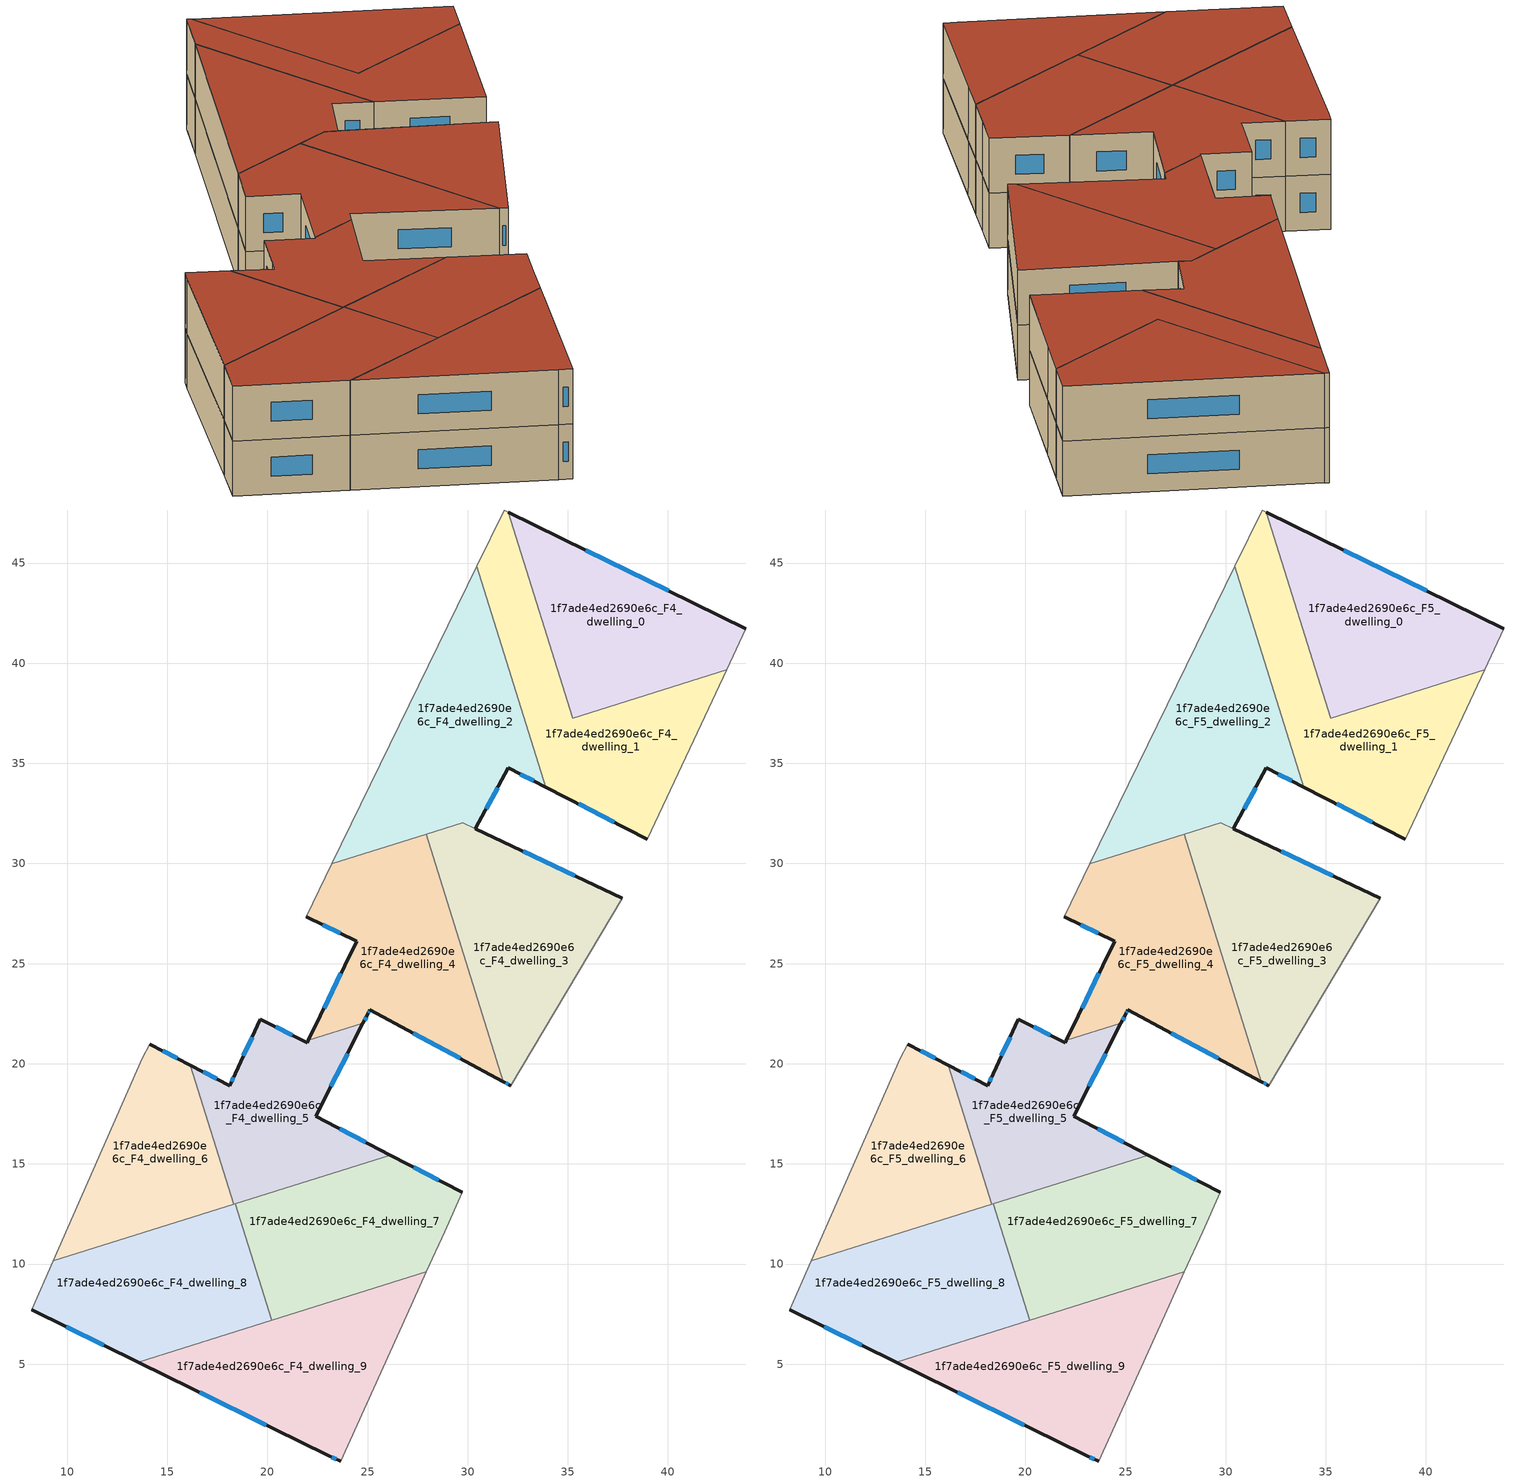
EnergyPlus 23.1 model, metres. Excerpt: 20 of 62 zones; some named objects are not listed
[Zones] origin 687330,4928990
1f7ade4ed2690e6c_F4_dwelling_0
 floor to 1f7ade4ed2690e6c_F3_dwelling_0 (EU_floor_Construction): 43.89,41.71 42.93,39.66 35.25,37.26 32.02,47.55 z12
 wall outside (EU_wall_Construction): 43.89,41.71 32.02,47.55 z12:15
 wall to 1f7ade4ed2690e6c_F4_dwelling_1 (EU_wall_Construction): 32.02,47.55 35.25,37.26 42.93,39.66 z12:15
 wall adiabatic (EU_wall_Construction): 42.93,39.66 43.89,41.71 z12:15
 window (EU_Window_Construction): 40.03,43.61 35.88,45.65 z12.98:14.02
1f7ade4ed2690e6c_F4_dwelling_1
 floor to 1f7ade4ed2690e6c_F3_dwelling_1 (EU_floor_Construction): 42.93,39.66 41.65,36.96 38.96,31.21 33.9,33.82 30.44,44.84 31.81,47.65 32.02,47.55 35.25,37.26 z12
 wall outside (EU_wall_Construction): 33.9,33.82 38.96,31.21 z12:15
 wall adiabatic (EU_wall_Construction): 38.96,31.21 41.65,36.96 42.93,39.66 / 32.02,47.55 31.81,47.65 30.44,44.84 z12:15
 wall to 1f7ade4ed2690e6c_F4_dwelling_2 (EU_wall_Construction): 30.44,44.84 33.9,33.82 z12:15
 window (EU_Window_Construction): 35.54,32.97 37.31,32.06 z12.98:14.02
1f7ade4ed2690e6c_F4_dwelling_2
 floor to 1f7ade4ed2690e6c_F3_dwelling_2 (EU_floor_Construction): 30.44,44.84 33.9,33.82 32.02,34.78 30.38,31.73 29.76,32.03 23.22,29.98 z12
 wall outside (EU_wall_Construction): 30.38,31.73 32.02,34.78 33.9,33.82 z12:15
 wall adiabatic (EU_wall_Construction): 30.44,44.84 23.22,29.98 z12:15
 wall to 1f7ade4ed2690e6c_F4_dwelling_4 (EU_wall_Construction): 23.22,29.98 27.92,31.45 z12:15
 wall to 1f7ade4ed2690e6c_F4_dwelling_3 (EU_wall_Construction): 29.76,32.03 30.38,31.73 / 27.92,31.45 29.75,32.03 z12:15
 window (EU_Window_Construction): 32.63,34.47 33.29,34.13 / 30.92,32.72 31.49,33.79 z12.98:14.02
1f7ade4ed2690e6c_F4_dwelling_3
 floor to 1f7ade4ed2690e6c_F3_dwelling_3 (EU_floor_Construction): 37.72,28.25 32.15,18.91 31.79,19.11 27.92,31.45 29.75,32.03 z12
 wall outside (EU_wall_Construction): 31.79,19.11 32.15,18.91 / 37.72,28.25 30.38,31.73 z12:15
 wall to 1f7ade4ed2690e6c_F4_dwelling_4 (EU_wall_Construction): 27.92,31.45 31.79,19.11 z12:15
 wall adiabatic (EU_wall_Construction): 32.15,18.91 37.72,28.25 z12:15
 window (EU_Window_Construction): 31.9,19.04 32.03,18.98 / 35.33,29.38 32.77,30.6 z12.98:14.02
1f7ade4ed2690e6c_F4_dwelling_4
 floor to 1f7ade4ed2690e6c_F3_dwelling_4 (EU_floor_Construction): 27.92,31.45 31.79,19.11 25.11,22.69 25,22.47 24.77,22.02 22.05,21.17 24.45,26.12 21.93,27.34 23.22,29.98 z12
 wall outside (EU_wall_Construction): 21.93,27.34 24.45,26.12 22.05,21.17 / 24.77,22.02 25,22.47 25.11,22.69 31.79,19.11 z12:15
 wall adiabatic (EU_wall_Construction): 23.22,29.98 21.93,27.34 z12:15
 wall to 1f7ade4ed2690e6c_F4_dwelling_5 (EU_wall_Construction): 22.05,21.17 24.77,22.02 z12:15
 window (EU_Window_Construction): 22.75,26.95 23.63,26.52 / 27.28,21.53 29.61,20.27 / 25.04,22.54 25.08,22.62 / 24.85,22.17 24.93,22.32 / 23.67,24.51 22.83,22.78 z12.98:14.02
1f7ade4ed2690e6c_F4_dwelling_5
 floor to 1f7ade4ed2690e6c_F3_dwelling_5 (EU_floor_Construction): 24.77,22.02 22.4,17.37 26.13,15.44 18.32,13 16.15,19.93 18.12,18.91 18.39,19.51 19.65,22.21 21.99,21.05 22.05,21.17 z12
 wall outside (EU_wall_Construction): 22.05,21.17 21.99,21.05 19.65,22.21 18.39,19.51 18.12,18.91 16.15,19.93 / 26.13,15.44 22.4,17.37 24.77,22.02 z12:15
 wall to 1f7ade4ed2690e6c_F4_dwelling_6 (EU_wall_Construction): 16.15,19.93 18.32,13 z12:15
 wall to 1f7ade4ed2690e6c_F4_dwelling_7 (EU_wall_Construction): 18.39,13.02 26.13,15.44 z12:15
 wall to 1f7ade4ed2690e6c_F4_dwelling_8 (EU_wall_Construction): 18.32,13 18.39,13.02 z12:15
 window (EU_Window_Construction): 17.48,19.24 16.79,19.6 / 18.3,19.32 18.21,19.11 / 19.24,21.33 18.8,20.39 / 21.23,21.43 20.41,21.83 / 23.17,18.88 24,20.51 / 24.92,16.07 23.61,16.74 z12.98:14.02
1f7ade4ed2690e6c_F4_dwelling_6
 floor to 1f7ade4ed2690e6c_F3_dwelling_6 (EU_floor_Construction): 16.15,19.93 18.32,13 9.3,10.17 13.75,20.27 14.11,20.98 z12
 wall outside (EU_wall_Construction): 16.15,19.93 14.11,20.98 z12:15
 wall adiabatic (EU_wall_Construction): 14.11,20.98 13.75,20.27 9.3,10.17 z12:15
 wall to 1f7ade4ed2690e6c_F4_dwelling_8 (EU_wall_Construction): 9.3,10.17 18.32,13 z12:15
 window (EU_Window_Construction): 15.48,20.27 14.77,20.64 z12.98:14.02
1f7ade4ed2690e6c_F4_dwelling_7
 floor to 1f7ade4ed2690e6c_F3_dwelling_7 (EU_floor_Construction): 29.73,13.57 28.84,11.6 27.93,9.6 20.21,7.18 18.39,13.02 26.13,15.44 z12
 wall outside (EU_wall_Construction): 29.73,13.57 26.13,15.44 z12:15
 wall to 1f7ade4ed2690e6c_F4_dwelling_8 (EU_wall_Construction): 18.39,13.02 20.21,7.18 z12:15
 wall adiabatic (EU_wall_Construction): 27.93,9.6 28.84,11.6 29.73,13.57 z12:15
 wall to 1f7ade4ed2690e6c_F4_dwelling_9 (EU_wall_Construction): 20.21,7.18 27.93,9.6 z12:15
 window (EU_Window_Construction): 28.56,14.18 27.3,14.83 z12.98:14.02
1f7ade4ed2690e6c_F4_dwelling_8
 floor to 1f7ade4ed2690e6c_F3_dwelling_8 (EU_floor_Construction): 18.39,13.02 20.21,7.18 13.56,5.1 8.22,7.72 9.3,10.17 z12
 wall outside (EU_wall_Construction): 8.22,7.72 13.56,5.1 z12:15
 wall adiabatic (EU_wall_Construction): 9.3,10.17 8.22,7.72 z12:15
 wall to 1f7ade4ed2690e6c_F4_dwelling_9 (EU_wall_Construction): 13.56,5.1 20.21,7.18 z12:15
 window (EU_Window_Construction): 9.96,6.87 11.82,5.95 z12.98:14.02
1f7ade4ed2690e6c_F4_dwelling_9
 floor to 1f7ade4ed2690e6c_F3_dwelling_9 (EU_floor_Construction): 27.93,9.6 26.95,7.45 23.65,0.16 23.01,0.44 13.56,5.1 z12
 wall outside (EU_wall_Construction): 13.56,5.1 23.01,0.44 23.65,0.16 z12:15
 wall adiabatic (EU_wall_Construction): 23.65,0.16 26.95,7.45 27.93,9.6 z12:15
 window (EU_Window_Construction): 16.63,3.58 19.94,1.96 / 23.22,0.35 23.44,0.25 z12.98:14.02
1f7ade4ed2690e6c_F5_dwelling_0
 floor to 1f7ade4ed2690e6c_F4_dwelling_0 (EU_floor_Construction): 43.89,41.71 42.93,39.66 35.25,37.26 32.02,47.55 z15
 wall outside (EU_wall_Construction): 43.89,41.71 32.02,47.55 z15:18
 wall to 1f7ade4ed2690e6c_F5_dwelling_1 (EU_wall_Construction): 32.02,47.55 35.25,37.26 42.93,39.66 z15:18
 wall adiabatic (EU_wall_Construction): 42.93,39.66 43.89,41.71 z15:18
 window (EU_Window_Construction): 40.03,43.61 35.88,45.65 z15.98:17.02
 roof outside (EU_roof_Construction): 42.93,39.66 43.89,41.71 32.02,47.55 35.25,37.26 z18
1f7ade4ed2690e6c_F5_dwelling_1
 floor to 1f7ade4ed2690e6c_F4_dwelling_1 (EU_floor_Construction): 42.93,39.66 41.65,36.96 38.96,31.21 33.9,33.82 30.44,44.84 31.81,47.65 32.02,47.55 35.25,37.26 z15
 wall outside (EU_wall_Construction): 33.9,33.82 38.96,31.21 z15:18
 wall adiabatic (EU_wall_Construction): 38.96,31.21 41.65,36.96 42.93,39.66 / 32.02,47.55 31.81,47.65 30.44,44.84 z15:18
 wall to 1f7ade4ed2690e6c_F5_dwelling_2 (EU_wall_Construction): 30.44,44.84 33.9,33.82 z15:18
 window (EU_Window_Construction): 35.54,32.97 37.31,32.06 z15.98:17.02
 roof outside (EU_roof_Construction): 38.96,31.21 41.65,36.96 42.93,39.66 35.25,37.26 32.02,47.55 31.81,47.65 30.44,44.84 33.9,33.82 z18
1f7ade4ed2690e6c_F5_dwelling_2
 floor to 1f7ade4ed2690e6c_F4_dwelling_2 (EU_floor_Construction): 30.44,44.84 33.9,33.82 32.02,34.78 30.38,31.73 29.76,32.03 23.22,29.98 z15
 wall outside (EU_wall_Construction): 30.38,31.73 32.02,34.78 33.9,33.82 z15:18
 wall adiabatic (EU_wall_Construction): 30.44,44.84 23.22,29.98 z15:18
 wall to 1f7ade4ed2690e6c_F5_dwelling_4 (EU_wall_Construction): 23.22,29.98 27.92,31.45 z15:18
 wall to 1f7ade4ed2690e6c_F5_dwelling_3 (EU_wall_Construction): 29.76,32.03 30.38,31.73 / 27.92,31.45 29.75,32.03 z15:18
 window (EU_Window_Construction): 32.63,34.47 33.29,34.13 / 30.92,32.72 31.49,33.79 z15.98:17.02
 roof outside (EU_roof_Construction): 33.9,33.82 30.44,44.84 23.22,29.98 29.76,32.03 30.38,31.73 32.02,34.78 z18
1f7ade4ed2690e6c_F5_dwelling_3
 floor to 1f7ade4ed2690e6c_F4_dwelling_3 (EU_floor_Construction): 37.72,28.25 32.15,18.91 31.79,19.11 27.92,31.45 29.75,32.03 z15
 wall outside (EU_wall_Construction): 31.79,19.11 32.15,18.91 / 37.72,28.25 30.38,31.73 z15:18
 wall to 1f7ade4ed2690e6c_F5_dwelling_4 (EU_wall_Construction): 27.92,31.45 31.79,19.11 z15:18
 wall adiabatic (EU_wall_Construction): 32.15,18.91 37.72,28.25 z15:18
 window (EU_Window_Construction): 31.9,19.04 32.03,18.98 / 35.33,29.38 32.77,30.6 z15.98:17.02
 roof outside (EU_roof_Construction): 32.15,18.91 37.72,28.25 29.76,32.03 27.92,31.45 31.79,19.11 z18
1f7ade4ed2690e6c_F5_dwelling_4
 floor to 1f7ade4ed2690e6c_F4_dwelling_4 (EU_floor_Construction): 27.92,31.45 31.79,19.11 25.11,22.69 25,22.47 24.77,22.02 22.05,21.17 24.45,26.12 21.93,27.34 23.22,29.98 z15
 wall outside (EU_wall_Construction): 21.93,27.34 24.45,26.12 22.05,21.17 / 24.77,22.02 25,22.47 25.11,22.69 31.79,19.11 z15:18
 wall adiabatic (EU_wall_Construction): 23.22,29.98 21.93,27.34 z15:18
 wall to 1f7ade4ed2690e6c_F5_dwelling_5 (EU_wall_Construction): 22.05,21.17 24.77,22.02 z15:18
 window (EU_Window_Construction): 22.75,26.95 23.63,26.52 / 27.28,21.53 29.61,20.27 / 25.04,22.54 25.08,22.62 / 24.85,22.17 24.93,22.32 / 23.67,24.51 22.83,22.78 z15.98:17.02
 roof outside (EU_roof_Construction): 31.79,19.11 27.92,31.45 23.22,29.98 21.93,27.34 24.45,26.12 22.05,21.17 24.77,22.02 25,22.47 25.11,22.69 z18
1f7ade4ed2690e6c_F5_dwelling_5
 floor to 1f7ade4ed2690e6c_F4_dwelling_5 (EU_floor_Construction): 24.77,22.02 22.4,17.37 26.13,15.44 18.32,13 16.15,19.93 18.12,18.91 18.39,19.51 19.65,22.21 21.99,21.05 22.05,21.17 z15
 wall outside (EU_wall_Construction): 22.05,21.17 21.99,21.05 19.65,22.21 18.39,19.51 18.12,18.91 16.15,19.93 / 26.13,15.44 22.4,17.37 24.77,22.02 z15:18
 wall to 1f7ade4ed2690e6c_F5_dwelling_6 (EU_wall_Construction): 16.15,19.93 18.32,13 z15:18
 wall to 1f7ade4ed2690e6c_F5_dwelling_7 (EU_wall_Construction): 18.39,13.02 26.13,15.44 z15:18
 wall to 1f7ade4ed2690e6c_F5_dwelling_8 (EU_wall_Construction): 18.32,13 18.39,13.02 z15:18
 window (EU_Window_Construction): 17.48,19.24 16.79,19.6 / 18.3,19.32 18.21,19.11 / 19.24,21.33 18.8,20.39 / 21.23,21.43 20.41,21.83 / 23.17,18.88 24,20.51 / 24.92,16.07 23.61,16.74 z15.98:17.02
 roof outside (EU_roof_Construction): 26.13,15.44 22.4,17.37 24.77,22.02 22.05,21.17 21.99,21.05 19.65,22.21 18.39,19.51 18.12,18.91 16.15,19.93 18.32,13 z18
1f7ade4ed2690e6c_F5_dwelling_6
 floor to 1f7ade4ed2690e6c_F4_dwelling_6 (EU_floor_Construction): 16.15,19.93 18.32,13 9.3,10.17 13.75,20.27 14.11,20.98 z15
 wall outside (EU_wall_Construction): 16.15,19.93 14.11,20.98 z15:18
 wall adiabatic (EU_wall_Construction): 14.11,20.98 13.75,20.27 9.3,10.17 z15:18
 wall to 1f7ade4ed2690e6c_F5_dwelling_8 (EU_wall_Construction): 9.3,10.17 18.32,13 z15:18
 window (EU_Window_Construction): 15.48,20.27 14.77,20.64 z15.98:17.02
 roof outside (EU_roof_Construction): 18.32,13 16.15,19.93 14.11,20.98 13.75,20.27 9.3,10.17 z18
1f7ade4ed2690e6c_F5_dwelling_7
 floor to 1f7ade4ed2690e6c_F4_dwelling_7 (EU_floor_Construction): 29.73,13.57 28.84,11.6 27.93,9.6 20.21,7.18 18.39,13.02 26.13,15.44 z15
 wall outside (EU_wall_Construction): 29.73,13.57 26.13,15.44 z15:18
 wall to 1f7ade4ed2690e6c_F5_dwelling_8 (EU_wall_Construction): 18.39,13.02 20.21,7.18 z15:18
 wall adiabatic (EU_wall_Construction): 27.93,9.6 28.84,11.6 29.73,13.57 z15:18
 wall to 1f7ade4ed2690e6c_F5_dwelling_9 (EU_wall_Construction): 20.21,7.18 27.93,9.6 z15:18
 window (EU_Window_Construction): 28.56,14.18 27.3,14.83 z15.98:17.02
 roof outside (EU_roof_Construction): 27.93,9.6 28.84,11.6 29.73,13.57 26.13,15.44 18.39,13.02 20.21,7.18 z18
1f7ade4ed2690e6c_F5_dwelling_8
 floor to 1f7ade4ed2690e6c_F4_dwelling_8 (EU_floor_Construction): 18.39,13.02 20.21,7.18 13.56,5.1 8.22,7.72 9.3,10.17 z15
 wall outside (EU_wall_Construction): 8.22,7.72 13.56,5.1 z15:18
 wall adiabatic (EU_wall_Construction): 9.3,10.17 8.22,7.72 z15:18
 wall to 1f7ade4ed2690e6c_F5_dwelling_9 (EU_wall_Construction): 13.56,5.1 20.21,7.18 z15:18
 window (EU_Window_Construction): 9.96,6.87 11.82,5.95 z15.98:17.02
 roof outside (EU_roof_Construction): 20.21,7.18 18.39,13.02 9.3,10.17 8.22,7.72 13.56,5.1 z18
1f7ade4ed2690e6c_F5_dwelling_9
 floor to 1f7ade4ed2690e6c_F4_dwelling_9 (EU_floor_Construction): 27.93,9.6 26.95,7.45 23.65,0.16 23.01,0.44 13.56,5.1 z15
 wall outside (EU_wall_Construction): 13.56,5.1 23.01,0.44 23.65,0.16 z15:18
 wall adiabatic (EU_wall_Construction): 23.65,0.16 26.95,7.45 27.93,9.6 z15:18
 window (EU_Window_Construction): 16.63,3.58 19.94,1.96 / 23.22,0.35 23.44,0.25 z15.98:17.02
 roof outside (EU_roof_Construction): 23.65,0.16 26.95,7.45 27.93,9.6 13.56,5.1 23.01,0.44 z18
[Building]
EU S2 Campaign: North Axis=0; Terrain=City; Solar Distribution=FullExterior
[Site:Location]
Bologna: Latitude=44.5; Longitude=11.25; Time Zone=1; Elevation=37
[SizingPeriod:WeatherFileDays]
AnnualSizingPeriod: Begin Month=1; Begin Day of Month=1; End Month=12; End Day of Month=31; Day of Week for Start Day=Monday; Use Weather File Daylight Saving Period=No; Use Weather File Rain and Snow Indicators=No
[MATERIAL]
EU_InternalMass_Material: Roughness=MediumRough; Thickness=0.1; Conductivity=1; Density=1800; Specific Heat=900; Thermal Absorptance=0.9; Solar Absorptance=0.7; Visible Absorptance=0.7
[MATERIAL:NOMASS] Roughness=MediumRough; Thermal Absorptance=0.9; Solar Absorptance=0.7; Visible Absorptance=0.7
Name | Thermal Resistance
EU_wall_NoMass | 0.905828
EU_roof_NoMass | 0.37593
EU_floor_NoMass | 0.67114
[WINDOWMATERIAL:SIMPLEGLAZINGSYSTEM]
EU_Window_SimpleGlazing: UFactor=4.52486; Solar Heat Gain Coefficient=0.85; Visible Transmittance=0.85
[CONSTRUCTION]
EU_wall_Construction: EU_wall_NoMass
EU_roof_Construction: EU_roof_NoMass
EU_floor_Construction: EU_floor_NoMass
EU_Window_Construction: EU_Window_SimpleGlazing
EU_InternalMass_Construction: EU_InternalMass_Material
[ZONE] Type=1; Multiplier=1; Ceiling Height=autocalculate; Floor Area=autocalculate; Part of Total Floor Area=Yes
Name | Volume
1f7ade4ed2690e6c_F4_dwelling_0; 1f7ade4ed2690e6c_F5_dwelling_0 | 175.066
1f7ade4ed2690e6c_F4_dwelling_1; 1f7ade4ed2690e6c_F5_dwelling_1 | 193.099
1f7ade4ed2690e6c_F4_dwelling_2; 1f7ade4ed2690e6c_F5_dwelling_2 | 193.822
1f7ade4ed2690e6c_F4_dwelling_3; 1f7ade4ed2690e6c_F5_dwelling_3 | 187
1f7ade4ed2690e6c_F4_dwelling_4; 1f7ade4ed2690e6c_F5_dwelling_4 | 187.766
1f7ade4ed2690e6c_F4_dwelling_5; 1f7ade4ed2690e6c_F5_dwelling_5 | 144.342
1f7ade4ed2690e6c_F4_dwelling_6; 1f7ade4ed2690e6c_F5_dwelling_6 | 144.335
1f7ade4ed2690e6c_F4_dwelling_7; 1f7ade4ed2690e6c_F5_dwelling_7 | 175.055
1f7ade4ed2690e6c_F4_dwelling_8; 1f7ade4ed2690e6c_F5_dwelling_8 | 175.072
1f7ade4ed2690e6c_F4_dwelling_9; 1f7ade4ed2690e6c_F5_dwelling_9 | 175.05
[INTERNALMASS] Construction=EU_InternalMass_Construction
Name | Zone or ZoneList | Surface Area
1f7ade4ed2690e6c_F4_dwelling_0_EU_InternalMass | 1f7ade4ed2690e6c_F4_dwelling_0 | 58.3566
1f7ade4ed2690e6c_F4_dwelling_1_EU_InternalMass | 1f7ade4ed2690e6c_F4_dwelling_1 | 64.3668
1f7ade4ed2690e6c_F4_dwelling_2_EU_InternalMass | 1f7ade4ed2690e6c_F4_dwelling_2 | 64.6065
1f7ade4ed2690e6c_F4_dwelling_3_EU_InternalMass | 1f7ade4ed2690e6c_F4_dwelling_3 | 62.3459
1f7ade4ed2690e6c_F4_dwelling_4_EU_InternalMass | 1f7ade4ed2690e6c_F4_dwelling_4 | 62.5881
1f7ade4ed2690e6c_F4_dwelling_5_EU_InternalMass | 1f7ade4ed2690e6c_F4_dwelling_5 | 48.1142
1f7ade4ed2690e6c_F4_dwelling_6_EU_InternalMass | 1f7ade4ed2690e6c_F4_dwelling_6 | 48.1116
1f7ade4ed2690e6c_F4_dwelling_7_EU_InternalMass | 1f7ade4ed2690e6c_F4_dwelling_7 | 58.3524
1f7ade4ed2690e6c_F4_dwelling_8_EU_InternalMass | 1f7ade4ed2690e6c_F4_dwelling_8 | 58.3571
1f7ade4ed2690e6c_F4_dwelling_9_EU_InternalMass | 1f7ade4ed2690e6c_F4_dwelling_9 | 58.3497
1f7ade4ed2690e6c_F5_dwelling_0_EU_InternalMass | 1f7ade4ed2690e6c_F5_dwelling_0 | 58.3566
1f7ade4ed2690e6c_F5_dwelling_1_EU_InternalMass | 1f7ade4ed2690e6c_F5_dwelling_1 | 64.3668
1f7ade4ed2690e6c_F5_dwelling_2_EU_InternalMass | 1f7ade4ed2690e6c_F5_dwelling_2 | 64.6065
1f7ade4ed2690e6c_F5_dwelling_3_EU_InternalMass | 1f7ade4ed2690e6c_F5_dwelling_3 | 62.3459
1f7ade4ed2690e6c_F5_dwelling_4_EU_InternalMass | 1f7ade4ed2690e6c_F5_dwelling_4 | 62.5881
1f7ade4ed2690e6c_F5_dwelling_5_EU_InternalMass | 1f7ade4ed2690e6c_F5_dwelling_5 | 48.1142
1f7ade4ed2690e6c_F5_dwelling_6_EU_InternalMass | 1f7ade4ed2690e6c_F5_dwelling_6 | 48.1116
1f7ade4ed2690e6c_F5_dwelling_7_EU_InternalMass | 1f7ade4ed2690e6c_F5_dwelling_7 | 58.3524
1f7ade4ed2690e6c_F5_dwelling_8_EU_InternalMass | 1f7ade4ed2690e6c_F5_dwelling_8 | 58.3571
1f7ade4ed2690e6c_F5_dwelling_9_EU_InternalMass | 1f7ade4ed2690e6c_F5_dwelling_9 | 58.3497
[OTHEREQUIPMENT] Fuel Type=Electricity; Design Level Calculation Method=Watts/Area; Power per Zone Floor Area=1; Fraction Latent=0; Fraction Radiant=0; Fraction Lost=0; Carbon Dioxide Generation Rate=0; EndUse Subcategory=EU_Step8_InternalGains
Name | Zone or ZoneList or Space or SpaceList | Schedule
EU_Step8_InternalGain_1f7ade4ed2690e6c_F4_dwelling_0_f000 | 1f7ade4ed2690e6c_F4_dwelling_0 | EU_Step8_GainSchedule_1f7ade4ed2690e6c_F4_dwelling_0_f000
EU_Step8_InternalGain_1f7ade4ed2690e6c_F4_dwelling_1_f000 | 1f7ade4ed2690e6c_F4_dwelling_1 | EU_Step8_GainSchedule_1f7ade4ed2690e6c_F4_dwelling_1_f000
EU_Step8_InternalGain_1f7ade4ed2690e6c_F4_dwelling_2_f000 | 1f7ade4ed2690e6c_F4_dwelling_2 | EU_Step8_GainSchedule_1f7ade4ed2690e6c_F4_dwelling_2_f000
EU_Step8_InternalGain_1f7ade4ed2690e6c_F4_dwelling_3_f000 | 1f7ade4ed2690e6c_F4_dwelling_3 | EU_Step8_GainSchedule_1f7ade4ed2690e6c_F4_dwelling_3_f000
EU_Step8_InternalGain_1f7ade4ed2690e6c_F4_dwelling_4_f000 | 1f7ade4ed2690e6c_F4_dwelling_4 | EU_Step8_GainSchedule_1f7ade4ed2690e6c_F4_dwelling_4_f000
EU_Step8_InternalGain_1f7ade4ed2690e6c_F4_dwelling_5_f000 | 1f7ade4ed2690e6c_F4_dwelling_5 | EU_Step8_GainSchedule_1f7ade4ed2690e6c_F4_dwelling_5_f000
EU_Step8_InternalGain_1f7ade4ed2690e6c_F4_dwelling_6_f000 | 1f7ade4ed2690e6c_F4_dwelling_6 | EU_Step8_GainSchedule_1f7ade4ed2690e6c_F4_dwelling_6_f000
EU_Step8_InternalGain_1f7ade4ed2690e6c_F4_dwelling_7_f000 | 1f7ade4ed2690e6c_F4_dwelling_7 | EU_Step8_GainSchedule_1f7ade4ed2690e6c_F4_dwelling_7_f000
EU_Step8_InternalGain_1f7ade4ed2690e6c_F4_dwelling_8_f000 | 1f7ade4ed2690e6c_F4_dwelling_8 | EU_Step8_GainSchedule_1f7ade4ed2690e6c_F4_dwelling_8_f000
EU_Step8_InternalGain_1f7ade4ed2690e6c_F4_dwelling_9_f000 | 1f7ade4ed2690e6c_F4_dwelling_9 | EU_Step8_GainSchedule_1f7ade4ed2690e6c_F4_dwelling_9_f000
EU_Step8_InternalGain_1f7ade4ed2690e6c_F5_dwelling_0_f000 | 1f7ade4ed2690e6c_F5_dwelling_0 | EU_Step8_GainSchedule_1f7ade4ed2690e6c_F5_dwelling_0_f000
EU_Step8_InternalGain_1f7ade4ed2690e6c_F5_dwelling_1_f000 | 1f7ade4ed2690e6c_F5_dwelling_1 | EU_Step8_GainSchedule_1f7ade4ed2690e6c_F5_dwelling_1_f000
EU_Step8_InternalGain_1f7ade4ed2690e6c_F5_dwelling_2_f000 | 1f7ade4ed2690e6c_F5_dwelling_2 | EU_Step8_GainSchedule_1f7ade4ed2690e6c_F5_dwelling_2_f000
EU_Step8_InternalGain_1f7ade4ed2690e6c_F5_dwelling_3_f000 | 1f7ade4ed2690e6c_F5_dwelling_3 | EU_Step8_GainSchedule_1f7ade4ed2690e6c_F5_dwelling_3_f000
EU_Step8_InternalGain_1f7ade4ed2690e6c_F5_dwelling_4_f000 | 1f7ade4ed2690e6c_F5_dwelling_4 | EU_Step8_GainSchedule_1f7ade4ed2690e6c_F5_dwelling_4_f000
EU_Step8_InternalGain_1f7ade4ed2690e6c_F5_dwelling_5_f000 | 1f7ade4ed2690e6c_F5_dwelling_5 | EU_Step8_GainSchedule_1f7ade4ed2690e6c_F5_dwelling_5_f000
EU_Step8_InternalGain_1f7ade4ed2690e6c_F5_dwelling_6_f000 | 1f7ade4ed2690e6c_F5_dwelling_6 | EU_Step8_GainSchedule_1f7ade4ed2690e6c_F5_dwelling_6_f000
EU_Step8_InternalGain_1f7ade4ed2690e6c_F5_dwelling_7_f000 | 1f7ade4ed2690e6c_F5_dwelling_7 | EU_Step8_GainSchedule_1f7ade4ed2690e6c_F5_dwelling_7_f000
EU_Step8_InternalGain_1f7ade4ed2690e6c_F5_dwelling_8_f000 | 1f7ade4ed2690e6c_F5_dwelling_8 | EU_Step8_GainSchedule_1f7ade4ed2690e6c_F5_dwelling_8_f000
EU_Step8_InternalGain_1f7ade4ed2690e6c_F5_dwelling_9_f000 | 1f7ade4ed2690e6c_F5_dwelling_9 | EU_Step8_GainSchedule_1f7ade4ed2690e6c_F5_dwelling_9_f000
[ZONEVENTILATION:DESIGNFLOWRATE] Schedule=EU_AlwaysOn; Design Flow Rate Calculation Method=AirChanges/Hour; Air Changes per Hour=0.73129; Ventilation Type=Natural; Fan Pressure Rise=0; Fan Total Efficiency=1; Constant Term Coefficient=1; Temperature Term Coefficient=0; Velocity Term Coefficient=0; Velocity Squared Term Coefficient=0; Minimum Indoor Temperature=-100; Maximum Indoor Temperature=100; Delta Temperature=-100; Minimum Outdoor Temperature=-100; Maximum Outdoor Temperature=100; Maximum Wind Speed=40
Name | Zone or ZoneList or Space or SpaceList
EU_ConstantAir_1f7ade4ed2690e6c_F4_dwelling_0 | 1f7ade4ed2690e6c_F4_dwelling_0
EU_ConstantAir_1f7ade4ed2690e6c_F4_dwelling_1 | 1f7ade4ed2690e6c_F4_dwelling_1
EU_ConstantAir_1f7ade4ed2690e6c_F4_dwelling_2 | 1f7ade4ed2690e6c_F4_dwelling_2
EU_ConstantAir_1f7ade4ed2690e6c_F4_dwelling_3 | 1f7ade4ed2690e6c_F4_dwelling_3
EU_ConstantAir_1f7ade4ed2690e6c_F4_dwelling_4 | 1f7ade4ed2690e6c_F4_dwelling_4
EU_ConstantAir_1f7ade4ed2690e6c_F4_dwelling_5 | 1f7ade4ed2690e6c_F4_dwelling_5
EU_ConstantAir_1f7ade4ed2690e6c_F4_dwelling_6 | 1f7ade4ed2690e6c_F4_dwelling_6
EU_ConstantAir_1f7ade4ed2690e6c_F4_dwelling_7 | 1f7ade4ed2690e6c_F4_dwelling_7
EU_ConstantAir_1f7ade4ed2690e6c_F4_dwelling_8 | 1f7ade4ed2690e6c_F4_dwelling_8
EU_ConstantAir_1f7ade4ed2690e6c_F4_dwelling_9 | 1f7ade4ed2690e6c_F4_dwelling_9
EU_ConstantAir_1f7ade4ed2690e6c_F5_dwelling_0 | 1f7ade4ed2690e6c_F5_dwelling_0
EU_ConstantAir_1f7ade4ed2690e6c_F5_dwelling_1 | 1f7ade4ed2690e6c_F5_dwelling_1
EU_ConstantAir_1f7ade4ed2690e6c_F5_dwelling_2 | 1f7ade4ed2690e6c_F5_dwelling_2
EU_ConstantAir_1f7ade4ed2690e6c_F5_dwelling_3 | 1f7ade4ed2690e6c_F5_dwelling_3
EU_ConstantAir_1f7ade4ed2690e6c_F5_dwelling_4 | 1f7ade4ed2690e6c_F5_dwelling_4
EU_ConstantAir_1f7ade4ed2690e6c_F5_dwelling_5 | 1f7ade4ed2690e6c_F5_dwelling_5
EU_ConstantAir_1f7ade4ed2690e6c_F5_dwelling_6 | 1f7ade4ed2690e6c_F5_dwelling_6
EU_ConstantAir_1f7ade4ed2690e6c_F5_dwelling_7 | 1f7ade4ed2690e6c_F5_dwelling_7
EU_ConstantAir_1f7ade4ed2690e6c_F5_dwelling_8 | 1f7ade4ed2690e6c_F5_dwelling_8
EU_ConstantAir_1f7ade4ed2690e6c_F5_dwelling_9 | 1f7ade4ed2690e6c_F5_dwelling_9
[HVACTEMPLATE:ZONE:IDEALLOADSAIRSYSTEM] System Availability Schedule=EU_AlwaysOn; Maximum Heating Supply Air Temperature=50; Minimum Cooling Supply Air Temperature=13; Maximum Heating Supply Air Humidity Ratio=0.0156; Minimum Cooling Supply Air Humidity Ratio=0.0077; Heating Limit=NoLimit; Cooling Limit=NoLimit; Heating Availability Schedule=EU_AlwaysOn; Cooling Availability Schedule=EU_CoolingOff; Dehumidification Control Type=ConstantSensibleHeatRatio; Cooling Sensible Heat Ratio=0.7; Dehumidification Setpoint=60; Humidification Control Type=None; Humidification Setpoint=30; Outdoor Air Method=None; Outdoor Air Flow Rate per Person=0.00944; Outdoor Air Flow Rate per Zone Floor Area=0; Outdoor Air Flow Rate per Zone=0; Demand Controlled Ventilation Type=None; Outdoor Air Economizer Type=NoEconomizer; Heat Recovery Type=None; Sensible Heat Recovery Effectiveness=0.7; Latent Heat Recovery Effectiveness=0.65
Name | Template Thermostat
1f7ade4ed2690e6c_F4_dwelling_0 | EU_HeatOnly_1f7ade4ed2690e6c_F4_dwelling_0
1f7ade4ed2690e6c_F4_dwelling_1 | EU_HeatOnly_1f7ade4ed2690e6c_F4_dwelling_1
1f7ade4ed2690e6c_F4_dwelling_2 | EU_HeatOnly_1f7ade4ed2690e6c_F4_dwelling_2
1f7ade4ed2690e6c_F4_dwelling_3 | EU_HeatOnly_1f7ade4ed2690e6c_F4_dwelling_3
1f7ade4ed2690e6c_F4_dwelling_4 | EU_HeatOnly_1f7ade4ed2690e6c_F4_dwelling_4
1f7ade4ed2690e6c_F4_dwelling_5 | EU_HeatOnly_1f7ade4ed2690e6c_F4_dwelling_5
1f7ade4ed2690e6c_F4_dwelling_6 | EU_HeatOnly_1f7ade4ed2690e6c_F4_dwelling_6
1f7ade4ed2690e6c_F4_dwelling_7 | EU_HeatOnly_1f7ade4ed2690e6c_F4_dwelling_7
1f7ade4ed2690e6c_F4_dwelling_8 | EU_HeatOnly_1f7ade4ed2690e6c_F4_dwelling_8
1f7ade4ed2690e6c_F4_dwelling_9 | EU_HeatOnly_1f7ade4ed2690e6c_F4_dwelling_9
1f7ade4ed2690e6c_F5_dwelling_0 | EU_HeatOnly_1f7ade4ed2690e6c_F5_dwelling_0
1f7ade4ed2690e6c_F5_dwelling_1 | EU_HeatOnly_1f7ade4ed2690e6c_F5_dwelling_1
1f7ade4ed2690e6c_F5_dwelling_2 | EU_HeatOnly_1f7ade4ed2690e6c_F5_dwelling_2
1f7ade4ed2690e6c_F5_dwelling_3 | EU_HeatOnly_1f7ade4ed2690e6c_F5_dwelling_3
1f7ade4ed2690e6c_F5_dwelling_4 | EU_HeatOnly_1f7ade4ed2690e6c_F5_dwelling_4
1f7ade4ed2690e6c_F5_dwelling_5 | EU_HeatOnly_1f7ade4ed2690e6c_F5_dwelling_5
1f7ade4ed2690e6c_F5_dwelling_6 | EU_HeatOnly_1f7ade4ed2690e6c_F5_dwelling_6
1f7ade4ed2690e6c_F5_dwelling_7 | EU_HeatOnly_1f7ade4ed2690e6c_F5_dwelling_7
1f7ade4ed2690e6c_F5_dwelling_8 | EU_HeatOnly_1f7ade4ed2690e6c_F5_dwelling_8
1f7ade4ed2690e6c_F5_dwelling_9 | EU_HeatOnly_1f7ade4ed2690e6c_F5_dwelling_9
[SIZING:ZONE] Zone Cooling Design Supply Air Temperature Input Method=SupplyAirTemperature; Zone Cooling Design Supply Air Temperature=13; Zone Heating Design Supply Air Temperature Input Method=SupplyAirTemperature; Zone Heating Design Supply Air Temperature=50; Zone Cooling Design Supply Air Humidity Ratio=0.008; Zone Heating Design Supply Air Humidity Ratio=0.008; Cooling Design Air Flow Method=DesignDay; Cooling Design Air Flow Rate=0; Cooling Minimum Air Flow per Zone Floor Area=0.000762; Cooling Minimum Air Flow=0; Cooling Minimum Air Flow Fraction=0.2; Heating Design Air Flow Method=DesignDay; Heating Design Air Flow Rate=0; Heating Maximum Air Flow per Zone Floor Area=0.002032; Heating Maximum Air Flow=0.141576; Heating Maximum Air Flow Fraction=0.3; Account for Dedicated Outdoor Air System=No; Dedicated Outdoor Air System Control Strategy=NeutralSupplyAir; Dedicated Outdoor Air Low Setpoint Temperature for Design=autosize; Dedicated Outdoor Air High Setpoint Temperature for Design=autosize; Zone Load Sizing Method=Sensible Load Only No Latent Load; Zone Latent Cooling Design Supply Air Humidity Ratio Input Method=HumidityRatioDifference; Zone Cooling Design Supply Air Humidity Ratio Difference=0.005; Zone Latent Heating Design Supply Air Humidity Ratio Input Method=HumidityRatioDifference; Zone Humidification Design Supply Air Humidity Ratio Difference=0.005
1f7ade4ed2690e6c_F4_dwelling_0; 1f7ade4ed2690e6c_F4_dwelling_1; 1f7ade4ed2690e6c_F4_dwelling_2; 1f7ade4ed2690e6c_F4_dwelling_3; 1f7ade4ed2690e6c_F4_dwelling_4; 1f7ade4ed2690e6c_F4_dwelling_5; 1f7ade4ed2690e6c_F4_dwelling_6; 1f7ade4ed2690e6c_F4_dwelling_7; 1f7ade4ed2690e6c_F4_dwelling_8; 1f7ade4ed2690e6c_F4_dwelling_9; 1f7ade4ed2690e6c_F5_dwelling_0; 1f7ade4ed2690e6c_F5_dwelling_1; 1f7ade4ed2690e6c_F5_dwelling_2; 1f7ade4ed2690e6c_F5_dwelling_3; 1f7ade4ed2690e6c_F5_dwelling_4; 1f7ade4ed2690e6c_F5_dwelling_5; 1f7ade4ed2690e6c_F5_dwelling_6; 1f7ade4ed2690e6c_F5_dwelling_7; 1f7ade4ed2690e6c_F5_dwelling_8; 1f7ade4ed2690e6c_F5_dwelling_9
[SCHEDULE:CONSTANT]
Name | Hourly Value
EU_AlwaysOn | 1
EU_CoolingOff | 0
[SCHEDULE:FILE] Column Number=1; Rows to Skip at Top=0; Number of Hours of Data=8760; Column Separator=Comma; Interpolate to Timestep=No; Minutes per Item=60; Adjust Schedule for Daylight Savings=Yes
Name | File
EU_Step8_GainSchedule_1f7ade4ed2690e6c_F4_dwelling_0_f000 | ../../schedules/1f7ade4ed2690e6c/1f7ade4ed2690e6c_F4_dwelling_0_f000_gain.csv
EU_Step8_GainSchedule_1f7ade4ed2690e6c_F4_dwelling_1_f000 | ../../schedules/1f7ade4ed2690e6c/1f7ade4ed2690e6c_F4_dwelling_1_f000_gain.csv
EU_Step8_GainSchedule_1f7ade4ed2690e6c_F4_dwelling_2_f000 | ../../schedules/1f7ade4ed2690e6c/1f7ade4ed2690e6c_F4_dwelling_2_f000_gain.csv
EU_Step8_GainSchedule_1f7ade4ed2690e6c_F4_dwelling_3_f000 | ../../schedules/1f7ade4ed2690e6c/1f7ade4ed2690e6c_F4_dwelling_3_f000_gain.csv
EU_Step8_GainSchedule_1f7ade4ed2690e6c_F4_dwelling_4_f000 | ../../schedules/1f7ade4ed2690e6c/1f7ade4ed2690e6c_F4_dwelling_4_f000_gain.csv
EU_Step8_GainSchedule_1f7ade4ed2690e6c_F4_dwelling_5_f000 | ../../schedules/1f7ade4ed2690e6c/1f7ade4ed2690e6c_F4_dwelling_5_f000_gain.csv
EU_Step8_GainSchedule_1f7ade4ed2690e6c_F4_dwelling_6_f000 | ../../schedules/1f7ade4ed2690e6c/1f7ade4ed2690e6c_F4_dwelling_6_f000_gain.csv
EU_Step8_GainSchedule_1f7ade4ed2690e6c_F4_dwelling_7_f000 | ../../schedules/1f7ade4ed2690e6c/1f7ade4ed2690e6c_F4_dwelling_7_f000_gain.csv
EU_Step8_GainSchedule_1f7ade4ed2690e6c_F4_dwelling_8_f000 | ../../schedules/1f7ade4ed2690e6c/1f7ade4ed2690e6c_F4_dwelling_8_f000_gain.csv
EU_Step8_GainSchedule_1f7ade4ed2690e6c_F4_dwelling_9_f000 | ../../schedules/1f7ade4ed2690e6c/1f7ade4ed2690e6c_F4_dwelling_9_f000_gain.csv
EU_Step8_GainSchedule_1f7ade4ed2690e6c_F5_dwelling_0_f000 | ../../schedules/1f7ade4ed2690e6c/1f7ade4ed2690e6c_F5_dwelling_0_f000_gain.csv
EU_Step8_GainSchedule_1f7ade4ed2690e6c_F5_dwelling_1_f000 | ../../schedules/1f7ade4ed2690e6c/1f7ade4ed2690e6c_F5_dwelling_1_f000_gain.csv
EU_Step8_GainSchedule_1f7ade4ed2690e6c_F5_dwelling_2_f000 | ../../schedules/1f7ade4ed2690e6c/1f7ade4ed2690e6c_F5_dwelling_2_f000_gain.csv
EU_Step8_GainSchedule_1f7ade4ed2690e6c_F5_dwelling_3_f000 | ../../schedules/1f7ade4ed2690e6c/1f7ade4ed2690e6c_F5_dwelling_3_f000_gain.csv
EU_Step8_GainSchedule_1f7ade4ed2690e6c_F5_dwelling_4_f000 | ../../schedules/1f7ade4ed2690e6c/1f7ade4ed2690e6c_F5_dwelling_4_f000_gain.csv
EU_Step8_GainSchedule_1f7ade4ed2690e6c_F5_dwelling_5_f000 | ../../schedules/1f7ade4ed2690e6c/1f7ade4ed2690e6c_F5_dwelling_5_f000_gain.csv
EU_Step8_GainSchedule_1f7ade4ed2690e6c_F5_dwelling_6_f000 | ../../schedules/1f7ade4ed2690e6c/1f7ade4ed2690e6c_F5_dwelling_6_f000_gain.csv
EU_Step8_GainSchedule_1f7ade4ed2690e6c_F5_dwelling_7_f000 | ../../schedules/1f7ade4ed2690e6c/1f7ade4ed2690e6c_F5_dwelling_7_f000_gain.csv
EU_Step8_GainSchedule_1f7ade4ed2690e6c_F5_dwelling_8_f000 | ../../schedules/1f7ade4ed2690e6c/1f7ade4ed2690e6c_F5_dwelling_8_f000_gain.csv
EU_Step8_GainSchedule_1f7ade4ed2690e6c_F5_dwelling_9_f000 | ../../schedules/1f7ade4ed2690e6c/1f7ade4ed2690e6c_F5_dwelling_9_f000_gain.csv
